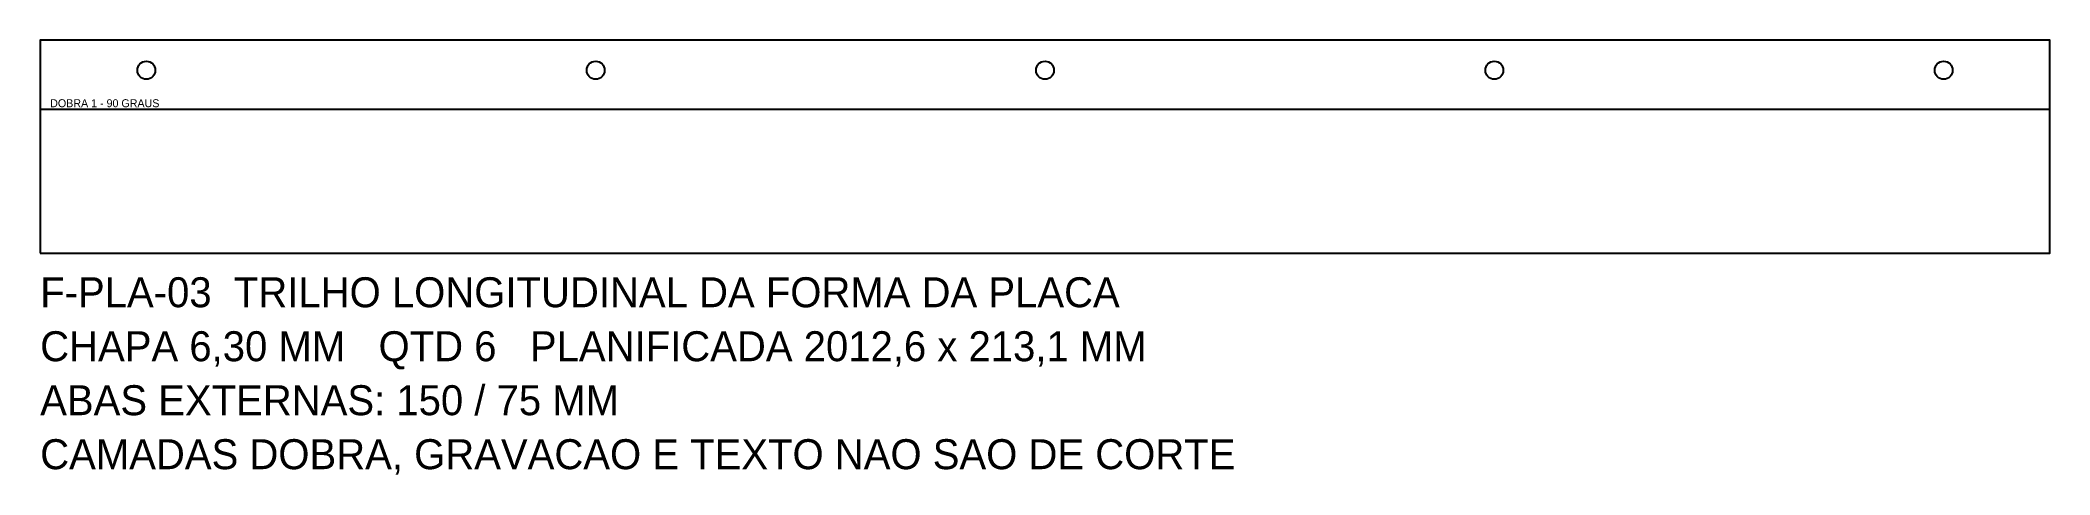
# Model space of a CAD drawing. Header units: millimetres. Extents: x 0 to 2013, y -222 to 213.
import ezdxf

# ---------------------------------------------------------------- set-up
doc = ezdxf.new("R2010")
doc.units = ezdxf.units.MM
doc.linetypes.add('DASHED', pattern=[1.524, 1.27, -0.254])
for name, color, linetype in [('CORTE', 7, 'CONTINUOUS'), ('DOBRA', 2, 'DASHED'), ('TEXTO', 3, 'CONTINUOUS')]:
    doc.layers.add(name, color=color, linetype=linetype)

msp = doc.modelspace()

# ---------------------------------------------------------------- linework, layer by layer
at = {"layer": 'CORTE'}
msp.add_lwpolyline([(0, 0), (2012.6, 0), (2012.6, 213.1), (0, 213.1)], close=True, dxfattribs=at)
for centre in [(106.3, 183.1), (556.3, 183.1), (1006.3, 183.1), (1456.3, 183.1), (1906.3, 183.1)]:
    msp.add_circle(centre, 9, dxfattribs=at)
at = {"layer": 'DOBRA'}
msp.add_line((0, 144.1), (2012.6, 144.1), dxfattribs=at)

# ---------------------------------------------------------------- texts
at = {"layer": 'TEXTO'}
for s, height, p in [('DOBRA 1 - 90 GRAUS', 8, (10, 146.1)), ('F-PLA-03  TRILHO LONGITUDINAL DA FORMA DA PLACA', 30, (0, -54)), ('CHAPA 6,30 MM   QTD 6   PLANIFICADA 2012,6 x 213,1 MM', 30, (0, -108)), ('ABAS EXTERNAS: 150 / 75 MM', 30, (0, -162)), ('CAMADAS DOBRA, GRAVACAO E TEXTO NAO SAO DE CORTE', 30, (0, -216))]:
    msp.add_text(s, height=height, dxfattribs=at).set_placement(p)

doc.saveas('drawing.dxf')
